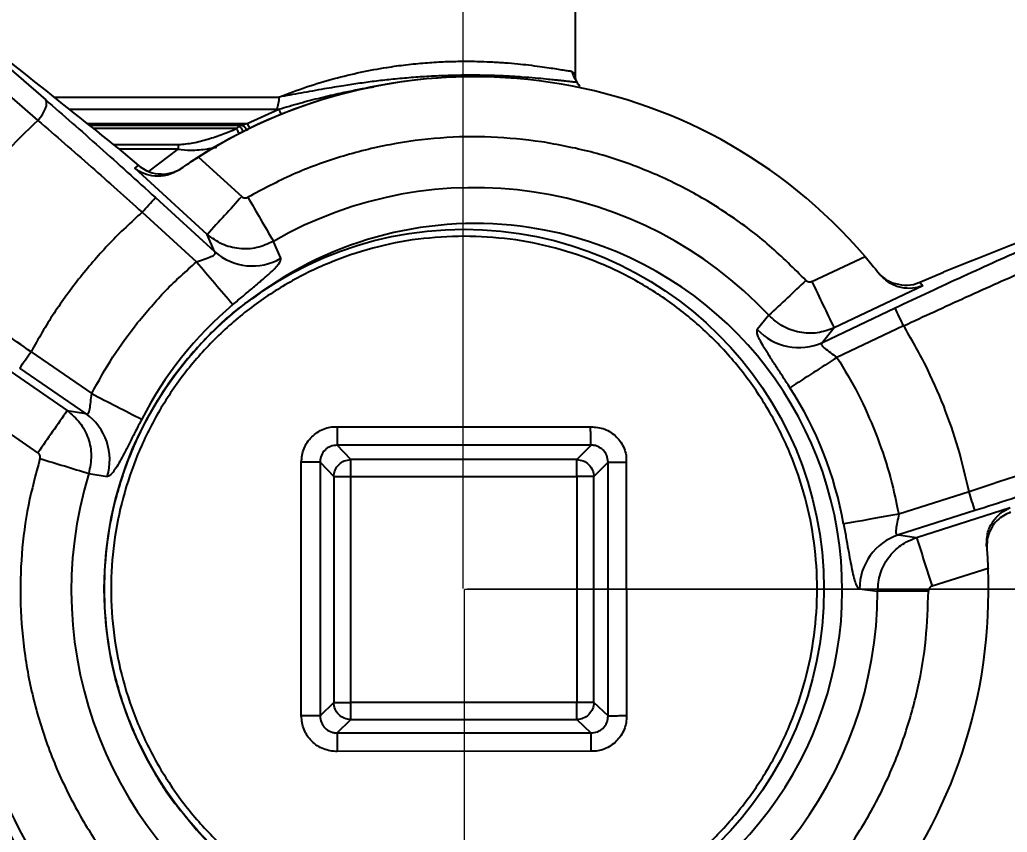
# Model space of a CAD drawing. Header units: millimetres. Extents: x 2126 to 3741, y 477 to 1658.
# Drawn here: x 2466 to 2610.1, y 854 to 972.7 of the extents above; entities that cross this region are included whole.
import ezdxf

# ---------------------------------------------------------------- set-up
doc = ezdxf.new("R2010")
doc.units = ezdxf.units.MM
doc.layers.add('AM_5', color=3, linetype='Continuous', lineweight=25)
doc.styles.add('SLDTEXTSTYLE1', font='txt.shx', dxfattribs={"width": 0.7, "bigfont": 'gbcbig.shx'})
doc.dimstyles.new('SLDDIMSTYLE12$0', dxfattribs={"dimtxt": 12, "dimasz": 10, "dimexe": 0, "dimexo": 0.0625, "dimgap": 0.875, "dimtad": 1, "dimdec": 1, "dimlfac": 1.8, "dimrnd": 1e-09, "dimzin": 12, "dimdsep": 46, "dimtxsty": 'SLDTEXTSTYLE1', "dimcen": 0.09, "dimdle": 8.16, "dimclrd": 3, "dimclre": 3, "dimadec": 0, "dimazin": 3, "dimtfac": 1, "dimtdec": 1, "dimtofl": 0, "dimtmove": 0, "dimatfit": 3, "dimfxl": 0, "dimfrac": 2, "dimtolj": 1, "dimlwd": 5, "dimlwe": 5, "dimarcsym": 0})
doc.dimstyles.new('SLDDIMSTYLE12$3', dxfattribs={"dimtxt": 12, "dimasz": 10, "dimexe": 0, "dimexo": 0.0625, "dimgap": 0.875, "dimtad": 1, "dimdec": 1, "dimlfac": 1.8, "dimrnd": 1e-09, "dimzin": 12, "dimdsep": 46, "dimtxsty": 'SLDTEXTSTYLE1', "dimcen": 0.09, "dimdle": 8.16, "dimclrd": 3, "dimclre": 3, "dimadec": 0, "dimazin": 3, "dimtfac": 1, "dimtdec": 1, "dimtofl": 0, "dimtmove": 0, "dimatfit": 3, "dimfxl": 0, "dimfrac": 2, "dimtolj": 1, "dimlwd": 5, "dimlwe": 5, "dimarcsym": 0})

# ---------------------------------------------------------------- blocks, each defined once
blk = doc.blocks.new('*D21')
at = {"layer": 'AM_5', "color": 3, "linetype": 'Continuous', "lineweight": 5, "transparency": 16777216}
for p, q in [((2565.39, 1012.33), (2715.21, 1012.33)), ((2715.21, 899.55), (2715.21, 1002.33))]:
    blk.add_line(p, q, dxfattribs=at)
at = {"layer": 'AM_5', "color": 3, "lineweight": 5, "transparency": 16777216}
blk.add_line((2530.93, 889.55), (2715.21, 889.55), dxfattribs=at)
at = {"layer": 'AM_5', "color": 3, "transparency": 16777216}
for points in [[(2713.55, 1002.33), (2716.88, 1002.33), (2715.21, 1012.33)], [(2713.55, 899.55), (2716.88, 899.55), (2715.21, 889.55)]]:
    blk.add_solid(points, dxfattribs=at)
at = {"layer": 'Defpoints', "color": 0, "transparency": 16777216}
for p in [(2565.33, 1012.33), (2715.21, 1012.33), (2530.86, 889.55)]:
    blk.add_point(p, dxfattribs=at)
at = {"layer": 'AM_5', "color": 0, "transparency": 16777216, "insert": (2708.34, 950.94), "char_height": 12, "attachment_point": 5, "rotation": 90, "style": 'SLDTEXTSTYLE1'}
blk.add_mtext('\\A1;123', dxfattribs=at)
blk = doc.blocks.new('*D22')
at = {"layer": 'AM_5', "color": 3, "lineweight": 5, "transparency": 16777216}
blk.add_line((2531.36, 889.57), (2714.46, 889.57), dxfattribs=at)
at = {"layer": 'AM_5', "color": 3, "linetype": 'Continuous', "lineweight": 5, "transparency": 16777216}
for p, q in [((2714.46, 879.57), (2714.46, 722.33)), ((2605.16, 712.33), (2714.46, 712.33))]:
    blk.add_line(p, q, dxfattribs=at)
at = {"layer": 'AM_5', "color": 3, "transparency": 16777216}
for points in [[(2712.8, 879.57), (2716.13, 879.57), (2714.46, 889.57)], [(2712.8, 722.33), (2716.13, 722.33), (2714.46, 712.33)]]:
    blk.add_solid(points, dxfattribs=at)
at = {"layer": 'Defpoints', "color": 0, "transparency": 16777216}
for p in [(2531.3, 889.57), (2605.1, 712.33), (2714.46, 712.33)]:
    blk.add_point(p, dxfattribs=at)
at = {"layer": 'AM_5', "color": 0, "transparency": 16777216, "insert": (2707.59, 800.95), "char_height": 12, "attachment_point": 5, "rotation": 90, "style": 'SLDTEXTSTYLE1'}
blk.add_mtext('\\A1;178', dxfattribs=at)
blk = doc.blocks.new('*D12')
at = {"layer": 'AM_5', "color": 3, "linetype": 'Continuous', "lineweight": 5, "transparency": 16777216}
for p, q in [((2530.86, 889.49), (2530.86, 565.11)), ((2638.31, 565.11), (2540.86, 565.11))]:
    blk.add_line(p, q, dxfattribs=at)
at = {"layer": 'AM_5', "color": 3, "lineweight": 5, "transparency": 16777216}
blk.add_line((2648.31, 596.36), (2648.31, 565.11), dxfattribs=at)
at = {"layer": 'AM_5', "color": 3, "transparency": 16777216}
for points in [[(2540.86, 566.78), (2540.86, 563.44), (2530.86, 565.11)], [(2638.31, 566.78), (2638.31, 563.44), (2648.31, 565.11)]]:
    blk.add_solid(points, dxfattribs=at)
at = {"layer": 'Defpoints', "color": 0, "transparency": 16777216}
for p in [(2530.86, 889.55), (2648.31, 596.42), (2530.86, 565.11)]:
    blk.add_point(p, dxfattribs=at)
at = {"layer": 'AM_5', "color": 0, "transparency": 16777216, "insert": (2589.58, 571.98), "char_height": 12, "attachment_point": 5, "style": 'SLDTEXTSTYLE1'}
blk.add_mtext('\\A1;115', dxfattribs=at)
blk = doc.blocks.new('*D25')
at = {"layer": 'AM_5', "color": 3, "linetype": 'Continuous', "lineweight": 5, "transparency": 16777216}
for p, q in [((2289.11, 935.38), (2289.11, 1077.63)), ((2520.73, 1077.63), (2299.11, 1077.63))]:
    blk.add_line(p, q, dxfattribs=at)
at = {"layer": 'AM_5', "color": 3, "lineweight": 5, "transparency": 16777216}
blk.add_line((2530.73, 889.63), (2530.73, 1077.63), dxfattribs=at)
at = {"layer": 'AM_5', "color": 3, "transparency": 16777216}
for points in [[(2299.11, 1079.29), (2299.11, 1075.96), (2289.11, 1077.63)], [(2520.73, 1079.29), (2520.73, 1075.96), (2530.73, 1077.63)]]:
    blk.add_solid(points, dxfattribs=at)
at = {"layer": 'Defpoints', "color": 0, "transparency": 16777216}
for p in [(2289.11, 1077.63), (2289.11, 935.32), (2530.73, 889.57)]:
    blk.add_point(p, dxfattribs=at)
at = {"layer": 'AM_5', "color": 0, "transparency": 16777216, "insert": (2356.4, 1084.5), "char_height": 12, "attachment_point": 5, "style": 'SLDTEXTSTYLE1'}
blk.add_mtext('\\A1;245', dxfattribs=at)
blk = doc.blocks.new('*D7')
at = {"layer": 'AM_5', "color": 3, "lineweight": 5, "transparency": 16777216}
for p, q in [((2601.23, 822.26), (2601.41, 822.26)), ((2601.32, 822.17), (2601.32, 822.35))]:
    blk.add_line(p, q, dxfattribs=at)
at = {"layer": 'AM_5', "color": 3, "linetype": 'Continuous', "lineweight": 5, "transparency": 16777216}
blk.add_line((2699.57, 743.14), (2667.52, 768.95), dxfattribs=at)
at = {"layer": 'AM_5', "color": 3, "lineweight": 5, "transparency": 16777216}
blk.add_arc((2601.32, 822.26), 75, 321.1543, 10.5008, dxfattribs=at)
at = {"layer": 'AM_5', "color": 3, "transparency": 16777216}
blk.add_solid([(2668.56, 770.24), (2666.47, 767.65), (2659.73, 775.22)], dxfattribs=at)
at = {"layer": 'Defpoints', "color": 0, "transparency": 16777216}
for p in [(2542.9, 869.3), (2659.73, 775.22)]:
    blk.add_point(p, dxfattribs=at)
at = {"layer": 'AM_5', "color": 0, "transparency": 16777216, "insert": (2691.75, 758.26), "char_height": 12, "attachment_point": 5, "rotation": 321.1543, "style": 'SLDTEXTSTYLE1'}
blk.add_mtext('\\A1;%%C420', dxfattribs=at)

msp = doc.modelspace()

# ---------------------------------------------------------------- linework, layer by layer
at = {"color": 7, "linetype": 'Continuous', "lineweight": 25}
for p, q in [((2450.584, 977.636), (2469.821, 960.95)), ((2449.517, 974.615), (2468.679, 957.959)), ((2547.097, 964.354), (2547.097, 974.501)), ((2547.405, 963.418), (2547.412, 963.331)), ((2547.412, 963.331), (2547.422, 963.208)), ((2547.632, 963.118), (2547.526, 963.126)), ((2499.196, 957.516), (2503.856, 959.598)), ((2503.526, 959.597), (2503.856, 959.598)), ((2497.666, 956.766), (2498.05, 957.068)), ((2498.05, 957.068), (2498.331, 957.266)), ((2499.163, 957.507), (2499.196, 957.516)), ((2499.166, 957.516), (2499.196, 957.516)), ((2480.494, 953.793), (2483.355, 951.35)), ((2484.907, 950.529), (2489.125, 953.78)), ((2492.108, 952.61), (2498.434, 946.838)), ((2482.825, 950.962), (2483.355, 951.35)), ((2493.403, 941.308), (2482.825, 950.962)), ((2489.686, 951.011), (2489.379, 950.788)), ((2487.141, 950.12), (2487.894, 950.231)), ((2487.894, 950.231), (2487.898, 950.234)), ((2485.828, 946.692), (2494.471, 938.804)), ((2483.888, 944.56), (2491.835, 937.308)), ((2494.471, 938.804), (2493.403, 941.308)), ((2530.996, 942.054), (2530.988, 942.055)), ((2504.146, 937.828), (2503.042, 940.301)), ((2581.61, 934.415), (2589.349, 938.089)), ((2597.337, 934.327), (2600.789, 935.824)), ((2597.776, 933.795), (2584.835, 927.652)), ((2592.657, 934.589), (2592.66, 934.586)), ((2592.66, 934.586), (2593.349, 934.259)), ((2597.337, 934.327), (2597.776, 933.795)), ((2575.32, 929.506), (2573.621, 927.452)), ((2583.161, 925.558), (2593.732, 930.575)), ((2594.976, 927.968), (2585.257, 923.355)), ((2584.835, 927.652), (2583.161, 925.558)), ((2461.17, 923.732), (2472.957, 915.599)), ((2467.682, 924.182), (2476.537, 918.072)), ((2475.668, 915.161), (2466.038, 921.807)), ((2472.957, 915.599), (2475.668, 915.161)), ((2468.689, 909.437), (2461.642, 914.301)), ((2512.338, 913.209), (2549.311, 913.244)), ((2514.335, 908.438), (2512.343, 910.548)), ((2549.377, 910.548), (2512.343, 910.548)), ((2549.377, 910.548), (2547.31, 908.438)), ((2507.116, 871.032), (2507.116, 908.057)), ((2509.859, 908.057), (2511.846, 905.951)), ((2509.859, 908.057), (2509.859, 871.032)), ((2547.31, 908.438), (2514.335, 908.438)), ((2549.797, 905.951), (2551.864, 908.062)), ((2551.864, 871.028), (2551.864, 908.062)), ((2554.527, 908.062), (2554.54, 871.091)), ((2476.107, 906.433), (2478.796, 905.953)), ((2511.846, 905.951), (2511.846, 872.976)), ((2514.34, 872.976), (2514.34, 905.951)), ((2514.34, 905.951), (2547.315, 905.951)), ((2547.315, 905.951), (2547.315, 872.976)), ((2549.797, 872.976), (2549.797, 905.951)), ((2604.52, 903.745), (2594.267, 900.488)), ((2605.388, 900.994), (2594.235, 897.453)), ((2596.877, 897.09), (2610.531, 901.426)), ((2607.464, 897.78), (2607.193, 896.89)), ((2594.235, 897.453), (2596.877, 897.09)), ((2607.193, 896.885), (2607.101, 895.436)), ((2607.193, 896.89), (2607.193, 896.885)), ((2607.293, 892.549), (2599.128, 889.955)), ((2588.551, 889.561), (2591.183, 889.245)), ((2511.846, 872.976), (2509.859, 871.032)), ((2547.315, 872.976), (2514.34, 872.976)), ((2551.864, 871.028), (2549.797, 872.976)), ((2512.347, 868.543), (2514.335, 870.487)), ((2514.335, 870.487), (2547.31, 870.487)), ((2547.31, 870.487), (2549.373, 868.543)), ((2512.347, 868.543), (2549.373, 868.543)), ((2549.367, 865.881), (2512.342, 865.806))]:
    msp.add_line(p, q, dxfattribs=at)
at = {"color": 7, "linetype": 'Continuous', "lineweight": 25, "flags": 128}
for points in [[(2468.679, 957.959), (2469.035, 958.389), (2469.348, 958.834), (2469.606, 959.28), (2469.799, 959.708), (2469.92, 960.103), (2469.964, 960.45), (2469.931, 960.736), (2469.821, 960.95)], [(2471.004, 961.364), (2474.009, 961.364), (2479.142, 961.364), (2484.242, 961.364), (2489.285, 961.364), (2494.247, 961.364), (2499.105, 961.364), (2503.836, 961.364)], [(2473.224, 959.597), (2473.232, 959.597), (2478.444, 959.597), (2483.624, 959.597), (2488.748, 959.597), (2493.789, 959.597), (2498.724, 959.597), (2503.526, 959.597)], [(2475.838, 957.516), (2479.43, 957.516), (2484.482, 957.516), (2489.471, 957.516), (2494.375, 957.516), (2499.166, 957.516)], [(2476.151, 957.266), (2478.879, 957.266), (2483.852, 957.266), (2488.768, 957.266), (2493.602, 957.266), (2498.331, 957.266)], [(2497.666, 956.766), (2492.774, 956.766), (2487.772, 956.766), (2482.687, 956.766), (2477.546, 956.766), (2476.77, 956.766)], [(2479.709, 954.434), (2484.265, 954.434), (2489.198, 954.434)], [(2489.125, 953.78), (2484.214, 953.78), (2480.52, 953.78)], [(2509.859, 908.057), (2509.763, 908.057), (2509.578, 908.057), (2509.31, 908.057), (2508.967, 908.057), (2508.562, 908.057), (2508.108, 908.057), (2507.621, 908.057), (2507.116, 908.057)], [(2511.846, 905.951), (2511.933, 905.951), (2512.102, 905.951), (2512.346, 905.951), (2512.657, 905.951), (2513.026, 905.951), (2513.438, 905.951), (2513.881, 905.951), (2514.34, 905.951)], [(2549.797, 905.951), (2549.709, 905.951), (2549.54, 905.951), (2549.297, 905.951), (2548.987, 905.951), (2548.621, 905.951), (2548.211, 905.951), (2547.771, 905.951), (2547.315, 905.951)], [(2594.267, 900.488), (2592.821, 900.227), (2591.421, 899.975), (2590.113, 899.738), (2588.938, 899.526), (2587.934, 899.344), (2587.132, 899.199), (2586.559, 899.095), (2586.232, 899.036)], [(2598.597, 889.234), (2597.262, 889.236), (2595.971, 889.238), (2594.764, 889.24), (2593.68, 889.241), (2592.753, 889.243), (2592.014, 889.244), (2591.485, 889.245), (2591.183, 889.245)], [(2511.846, 872.976), (2511.933, 872.976), (2512.102, 872.976), (2512.346, 872.976), (2512.657, 872.976), (2513.026, 872.976), (2513.438, 872.976), (2513.881, 872.976), (2514.34, 872.976)], [(2549.797, 872.976), (2549.709, 872.976), (2549.54, 872.976), (2549.297, 872.976), (2548.987, 872.976), (2548.621, 872.976), (2548.211, 872.976), (2547.771, 872.976), (2547.315, 872.976)], [(2509.859, 871.032), (2509.763, 871.032), (2509.578, 871.032), (2509.31, 871.032), (2508.967, 871.032), (2508.562, 871.032), (2508.108, 871.032), (2507.621, 871.032), (2507.116, 871.032)]]:
    msp.add_lwpolyline(points, dxfattribs=at)
at = {"color": 7, "linetype": 'Continuous', "lineweight": 25}
msp.add_circle((2530.863, 889.555), 52.5, dxfattribs=at)
for centre, radius, start, end in [((2532.35, 889.329), 75, 89.85416, 124.67082), ((2532.363, 889.329), 75, 40.5515, 122.46111), ((2533.148, 970.634), 31.302, 200.645, 202.15846), ((2532.431, 889.329), 93.672, 132.88982, 150.12065), ((2498.106, 957.913), 1.132, 338.96163, 339.4452), ((2532.374, 889.329), 58.809, 43.09211, 119.9183), ((2100.166, 1295.735), 520.16, 317.53594, 317.85337), ((3493.982, 36.143), 1349.252, 137.54871, 137.866183), ((3681.191, 1625.08), 1362.702, 209.853963, 210.166528), ((2532.454, 889.329), 53.574, 218.26934, 81.50515), ((2532.454, 889.329), 53.574, 81.50512, 126.90515), ((2499.981, 944.978), 8.275, 228.25455, 300.22182), ((3795.833, 2038.183), 1706.557, 220.172067, 220.447019), ((3746.525, -313.793), 1708.073, 133.040922, 133.289717), ((3590.537, 1411.322), 1115.963, 205.299462, 205.684155), ((2532.437, 889.329), 54.664, 130.22866, 152.78205), ((2206.094, 744.043), 430.183, 25.31225, 25.69693), ((2579.696, 933.076), 8.279, 222.79782, 294.74766), ((2079.485, 1191.168), 471.146, 325.13015, 325.48148), ((3866.504, -1069.234), 2368.967, 122.741266, 122.938789), ((3786.632, 3461.593), 2861.092, 242.748286, 242.912361), ((2532.437, 889.329), 54.664, 10.22856, 32.78193), ((3475.844, 216.428), 1222.547, 145.11742, 145.46867), ((2470.889, 908.402), 8.278, 342.79245, 54.73438), ((2532.363, 889.329), 75, 160.55137, 242.45778), ((3663.258, 4832.227), 4101.365, 253.070862, 253.174801), ((2148.804, 906.49), 365.536, 359.91553, 0.30529), ((2181.779, 906.49), 365.536, 359.91553, 0.30529), ((2532.374, 889.329), 58.81, 163.09221, 239.91815), ((2218.324, 780.471), 405.394, 17.29542, 17.70302), ((2596.828, 889.592), 8.277, 108.25, 180.21482), ((3601.091, 1210.027), 1051.844, 197.308245, 197.715785), ((2532.363, 889.329), 75, 280.54851, 2.46086), ((2532.374, 889.329), 58.809, 283.09228, 359.91829), ((2154.553, 872.431), 359.787, 359.69056, 0.08686), ((2187.528, 872.431), 359.787, 359.69056, 0.08686), ((2908.108, 866.406), 395.766, 179.69056, 180.08686)]:
    msp.add_arc(centre, radius, start, end, dxfattribs=at)
for points, knots in [([(2533.623, 1059.632), (2532.631, 1059.648), (2529.192, 1059.704), (2523.303, 1059.467), (2515.969, 1058.929), (2508.651, 1058.052), (2501.364, 1056.863), (2494.121, 1055.355), (2486.937, 1053.53), (2479.824, 1051.389), (2472.796, 1048.935), (2465.868, 1046.171), (2459.051, 1043.098), (2452.361, 1039.721), (2445.809, 1036.043), (2439.409, 1032.069), (2433.174, 1027.804), (2427.115, 1023.253), (2421.247, 1018.421), (2415.581, 1013.314), (2410.128, 1007.938), (2405.081, 1002.491), (2400.428, 997.018), (2396.159, 991.559), (2392.117, 985.934), (2388.308, 980.153), (2384.74, 974.225), (2381.418, 968.163), (2378.348, 961.977), (2375.534, 955.681), (2372.982, 949.287), (2370.696, 942.812), (2368.68, 936.274), (2366.937, 929.699), (2365.473, 923.126), (2364.291, 916.632), (2363.394, 910.343), (2362.81, 904.819), (2362.444, 899.936), (2362.197, 895.112), (2362.155, 891.698), (2362.131, 889.762)], [0, 0, 0, 0, 0.01109766, 0.03845632, 0.06586598, 0.09332727, 0.12084104, 0.14840835, 0.17603052, 0.20370911, 0.23144601, 0.25924341, 0.28710389, 0.31503048, 0.34302669, 0.37109662, 0.39924508, 0.42747773, 0.45580122, 0.48422349, 0.51275401, 0.54140426, 0.56723687, 0.59306169, 0.61887522, 0.6446752, 0.67045871, 0.69622182, 0.72195917, 0.74766321, 0.77332291, 0.7989215, 0.8244321, 0.84980864, 0.87496476, 0.89971751, 0.9236002, 0.94599323, 0.96181736, 0.97835234, 1, 1, 1, 1]), ([(2362.131, 889.762), (2362.156, 887.202), (2362.191, 883.621), (2362.47, 878.352), (2362.805, 873.888), (2363.371, 868.571), (2364.144, 863.002), (2365.154, 857.189), (2366.41, 851.218), (2367.921, 845.142), (2369.691, 839.004), (2371.726, 832.839), (2374.025, 826.675), (2376.59, 820.538), (2379.421, 814.45), (2382.515, 808.431), (2385.869, 802.498), (2389.481, 796.669), (2393.347, 790.959), (2397.461, 785.383), (2401.818, 779.956), (2406.412, 774.69), (2411.237, 769.599), (2416.285, 764.694), (2421.548, 759.987), (2427.018, 755.49), (2432.686, 751.211), (2438.543, 747.163), (2444.58, 743.353), (2450.785, 739.791), (2457.15, 736.486), (2463.663, 733.445), (2470.312, 730.676), (2477.086, 728.186), (2483.974, 725.98), (2490.963, 724.066), (2498.04, 722.447), (2505.194, 721.129), (2512.411, 720.116), (2519.678, 719.412), (2526.982, 719.019), (2534.31, 718.94), (2541.648, 719.177), (2548.983, 719.731), (2556.301, 720.604), (2563.588, 721.794), (2570.83, 723.302), (2578.015, 725.127), (2585.128, 727.267), (2592.155, 729.721), (2599.084, 732.486), (2605.9, 735.559), (2612.591, 738.936), (2619.143, 742.614), (2625.543, 746.587), (2631.778, 750.852), (2637.836, 755.403), (2643.704, 760.235), (2649.371, 765.342), (2654.823, 770.719), (2659.871, 776.166), (2664.523, 781.639), (2668.793, 787.097), (2672.835, 792.722), (2676.643, 798.504), (2680.212, 804.431), (2683.534, 810.494), (2686.604, 816.679), (2689.417, 822.976), (2691.969, 829.37), (2694.255, 835.845), (2696.272, 842.383), (2698.014, 848.957), (2699.479, 855.53), (2700.661, 862.024), (2701.558, 868.314), (2702.141, 873.837), (2702.509, 878.72), (2702.748, 883.544), (2702.866, 889.519), (2702.755, 895.035), (2702.483, 900.305), (2702.146, 904.769), (2701.581, 910.085), (2700.808, 915.654), (2699.798, 921.468), (2698.541, 927.439), (2697.031, 933.515), (2695.26, 939.653), (2693.226, 945.818), (2690.926, 951.982), (2688.361, 958.118), (2685.531, 964.207), (2682.437, 970.226), (2679.082, 976.159), (2675.47, 981.988), (2671.605, 987.698), (2667.491, 993.273), (2663.133, 998.701), (2658.539, 1003.966), (2653.715, 1009.058), (2648.667, 1013.962), (2643.404, 1018.669), (2637.934, 1023.167), (2632.266, 1027.445), (2626.409, 1031.494), (2620.372, 1035.304), (2614.166, 1038.865), (2607.801, 1042.17), (2601.289, 1045.213), (2594.638, 1047.975), (2588.356, 1050.312), (2584.251, 1051.59), (2582.442, 1052.154)], [0, 0, 0, 0, 0.01020738, 0.01427401, 0.02103699, 0.02805607, 0.03558666, 0.0434511, 0.05157826, 0.05991132, 0.06840986, 0.07704394, 0.08579098, 0.09463359, 0.10355821, 0.11255405, 0.12161242, 0.13072624, 0.1398897, 0.14909794, 0.15834689, 0.16763314, 0.17695375, 0.18630622, 0.19568842, 0.20509849, 0.21453484, 0.22399606, 0.23348097, 0.24298851, 0.25251779, 0.26206801, 0.27163852, 0.28122873, 0.29083816, 0.30046642, 0.31011319, 0.31977821, 0.32946132, 0.33916239, 0.34888138, 0.35861831, 0.36837328, 0.37814642, 0.38793798, 0.39774825, 0.40757761, 0.41742653, 0.42729557, 0.4371854, 0.4470968, 0.45703069, 0.46698816, 0.47697044, 0.48697902, 0.49701559, 0.50708218, 0.51718117, 0.52731537, 0.53748817, 0.54770366, 0.5569145, 0.56612256, 0.57532659, 0.5845258, 0.59371913, 0.60290519, 0.61208206, 0.62124705, 0.63039624, 0.63952364, 0.64861966, 0.65766788, 0.66663751, 0.67546331, 0.68397889, 0.69196332, 0.69760555, 0.70350123, 0.71121989, 0.72142727, 0.72549391, 0.73225688, 0.73927596, 0.74680655, 0.754671, 0.76279816, 0.77113122, 0.77962976, 0.78826384, 0.79701087, 0.80585349, 0.81477811, 0.82377394, 0.83283231, 0.84194614, 0.85110959, 0.86031783, 0.86956679, 0.87885303, 0.88817364, 0.89752611, 0.90690831, 0.91631839, 0.92575473, 0.93521596, 0.94470086, 0.95420841, 0.96373768, 0.97328791, 0.98285841, 0.99244862, 1, 1, 1, 1]), ([(2428.539, 997.913), (2429.539, 998.874), (2432.132, 1001.363), (2436.545, 1005.144), (2441.748, 1009.276), (2447.153, 1013.176), (2452.74, 1016.846), (2458.501, 1020.273), (2464.424, 1023.447), (2470.5, 1026.361), (2476.714, 1029.005), (2483.057, 1031.373), (2489.514, 1033.458), (2496.073, 1035.253), (2502.721, 1036.753), (2509.445, 1037.952), (2516.231, 1038.846), (2523.065, 1039.431), (2529.933, 1039.705), (2536.82, 1039.664), (2543.713, 1039.306), (2550.597, 1038.631), (2557.457, 1037.638), (2564.279, 1036.326), (2571.048, 1034.697), (2577.75, 1032.752), (2584.369, 1030.492), (2590.893, 1027.92), (2597.306, 1025.039), (2603.593, 1021.852), (2609.742, 1018.365), (2615.738, 1014.58), (2621.567, 1010.503), (2627.216, 1006.14), (2632.672, 1001.496), (2637.921, 996.577), (2642.777, 991.568), (2647.249, 986.513), (2651.347, 981.455), (2655.223, 976.228), (2658.854, 970.834), (2661.652, 966.358), (2663.148, 963.634), (2663.602, 962.808)], [0, 0, 0, 0, 0.0151775, 0.0393292, 0.0635604, 0.0878663, 0.1122429, 0.1366868, 0.161195, 0.1857649, 0.2103945, 0.2350819, 0.2598255, 0.2846241, 0.3094766, 0.3343824, 0.3593409, 0.3843518, 0.409415, 0.4345306, 0.4596989, 0.4849206, 0.5101965, 0.5355275, 0.5609152, 0.5863611, 0.6118672, 0.6374358, 0.6630699, 0.6887726, 0.714548, 0.7404006, 0.7663359, 0.7923603, 0.8184816, 0.8447092, 0.8710544, 0.8948026, 0.918543, 0.942272, 0.9659875, 0.9896862, 1, 1, 1, 1]), ([(2450.75, 977.521), (2456.286, 973.105), (2466.171, 965.219), (2476.118, 957.284), (2480.494, 953.793)], [0, 0, 0, 0, 0.56000043, 1, 1, 1, 1]), ([(2503.836, 961.364), (2505.182, 961.875), (2507.903, 962.906), (2511.892, 964.086), (2515.818, 965.031), (2519.307, 965.672), (2522.442, 966.102), (2525.186, 966.372), (2527.81, 966.533), (2530.323, 966.6), (2532.632, 966.588), (2534.82, 966.51), (2536.824, 966.386), (2538.657, 966.226), (2540.368, 966.04), (2541.908, 965.842), (2543.266, 965.646), (2544.391, 965.47), (2545.319, 965.321), (2546.064, 965.202), (2546.4, 965.156), (2546.563, 965.134)], [0, 0, 0, 0, 0.061871, 0.1250645, 0.1864714, 0.2501378, 0.2985674, 0.3490617, 0.3985754, 0.4478077, 0.5000979, 0.5463983, 0.5979911, 0.6485796, 0.6949368, 0.750549, 0.802481, 0.8511011, 0.9012638, 0.9521004, 1, 1, 1, 1]), ([(2547.348, 963.515), (2547.293, 963.517), (2547.18, 963.523), (2546.937, 963.544), (2546.628, 963.573), (2546.245, 963.614), (2545.781, 963.664), (2545.23, 963.725), (2544.605, 963.793), (2543.821, 963.878), (2542.751, 963.989), (2541.245, 964.129), (2539.352, 964.28), (2537.15, 964.417), (2534.609, 964.519), (2531.743, 964.56), (2528.744, 964.515), (2525.884, 964.393), (2523.182, 964.211), (2520.61, 963.978), (2518.108, 963.699), (2515.714, 963.386), (2513.173, 963.009), (2510.306, 962.529), (2507.135, 961.951), (2504.911, 961.555), (2503.836, 961.364)], [0, 0, 0, 0, 0.0257976, 0.0525021, 0.0801114, 0.1086272, 0.1380565, 0.1683988, 0.199647, 0.2289254, 0.270324, 0.3238538, 0.3815482, 0.4374253, 0.4959393, 0.5596207, 0.6187306, 0.6691438, 0.7133369, 0.7562168, 0.7942673, 0.8305957, 0.8651667, 0.9070886, 0.9551301, 1, 1, 1, 1]), ([(2546.563, 965.134), (2546.643, 964.865), (2546.803, 964.325), (2547.103, 963.878), (2547.254, 963.652)], [0, 0, 0, 0, 0.4960276, 1, 1, 1, 1]), ([(2546.563, 965.134), (2546.728, 964.98), (2547.038, 964.691), (2547.07, 964.462), (2547.085, 964.354)], [0, 0, 0, 0, 0.5314607, 1, 1, 1, 1]), ([(2547.362, 963.507), (2547.29, 963.622), (2547.124, 963.889), (2547.107, 964.187), (2547.097, 964.356)], [0, 0, 0, 0, 0.4312617, 1, 1, 1, 1]), ([(2503.856, 959.598), (2504.884, 959.903), (2506.957, 960.516), (2509.935, 961.286), (2513.34, 962.066), (2515.948, 962.6), (2517.49, 962.827), (2517.692, 962.856)], [0, 0, 0, 0, 0.2086078, 0.4204927, 0.6329881, 0.9518433, 1, 1, 1, 1]), ([(2547.254, 963.652), (2547.269, 963.633), (2547.288, 963.606), (2547.321, 963.557), (2547.337, 963.532), (2547.345, 963.52), (2547.348, 963.515)], [0, 0, 0, 0, 0.6302652, 0.8372339, 0.9218731, 1, 1, 1, 1]), ([(2547.405, 963.418), (2547.396, 963.434), (2547.377, 963.467), (2547.358, 963.499), (2547.348, 963.515)], [0, 0, 0, 0, 0.5015917, 1, 1, 1, 1]), ([(2547.732, 962.895), (2547.712, 962.958), (2547.688, 963.034), (2547.546, 963.214), (2547.495, 963.281), (2547.462, 963.327), (2547.44, 963.36), (2547.421, 963.39), (2547.41, 963.409), (2547.405, 963.418)], [0, 0, 0, 0, 0.68680521, 0.84065517, 0.91063067, 0.9556871, 0.97981517, 0.98992374, 1, 1, 1, 1]), ([(2469.821, 960.95), (2471.102, 959.835), (2473.665, 957.603), (2477.663, 954.062), (2481.73, 950.419), (2484.459, 947.937), (2485.828, 946.692)], [0, 0, 0, 0, 0.2492462, 0.4987214, 0.7485201, 1, 1, 1, 1]), ([(2468.679, 957.959), (2469.971, 956.845), (2472.509, 954.657), (2476.394, 951.249), (2480.183, 947.89), (2482.67, 945.655), (2483.888, 944.56)], [0, 0, 0, 0, 0.2645644, 0.5194287, 0.7645782, 1, 1, 1, 1]), ([(2489.198, 954.434), (2489.913, 954.499), (2491.358, 954.63), (2493.502, 955.216), (2495.624, 955.89), (2496.986, 956.475), (2497.666, 956.766)], [0, 0, 0, 0, 0.2460614, 0.4971042, 0.7491953, 1, 1, 1, 1]), ([(2498.068, 955.981), (2498.056, 956.008), (2498.007, 956.12), (2497.907, 956.326), (2497.778, 956.576), (2497.703, 956.703), (2497.666, 956.766)], [0, 0, 0, 0, 0.0910511, 0.3846369, 0.6920356, 1, 1, 1, 1]), ([(2498.638, 956.317), (2498.624, 956.349), (2498.569, 956.479), (2498.433, 956.695), (2498.242, 956.933), (2498.114, 957.023), (2498.05, 957.068)], [0, 0, 0, 0, 0.0960601, 0.387253, 0.6940749, 1, 1, 1, 1]), ([(2498.331, 957.266), (2498.373, 957.279), (2498.468, 957.31), (2498.752, 957.394), (2498.988, 957.459), (2499.163, 957.507)], [0, 0, 0, 0, 0.1694804, 0.3880482, 1, 1, 1, 1]), ([(2498.331, 957.266), (2498.427, 957.245), (2498.62, 957.204), (2498.888, 957.004), (2499.081, 956.743), (2499.184, 956.545), (2499.201, 956.446), (2499.202, 956.444)], [0, 0, 0, 0, 0.2608226, 0.5230424, 0.7711913, 0.9942166, 1, 1, 1, 1]), ([(2499.196, 957.516), (2499.237, 957.45), (2499.317, 957.319), (2499.456, 957.058), (2499.557, 956.857), (2499.603, 956.754), (2499.61, 956.739)], [0, 0, 0, 0, 0.32229813, 0.64351646, 0.9486834, 1, 1, 1, 1]), ([(2542.145, 954.839), (2539.711, 955.123), (2534.824, 955.694), (2527.406, 955.51), (2520.022, 954.554), (2512.799, 952.746), (2505.826, 950.209), (2501.486, 947.892), (2499.324, 946.739)], [0, 0, 0, 0, 0.16544369, 0.33219497, 0.49999998, 0.6677943, 0.83455097, 1, 1, 1, 1]), ([(2489.125, 953.78), (2489.744, 953.701), (2491.16, 953.521), (2492.767, 953.711), (2493.757, 953.857), (2493.961, 953.89), (2494.018, 953.899), (2494.251, 953.939), (2494.514, 953.984), (2494.768, 954.048), (2494.811, 954.058)], [0, 0, 0, 0, 0.3288946, 0.7525279, 0.8319062, 0.8530514, 0.8608014, 0.8618411, 0.9770358, 1, 1, 1, 1]), ([(2580.73, 934.58), (2578.999, 936.315), (2575.525, 939.798), (2569.598, 944.263), (2563.218, 948.102), (2556.436, 951.174), (2549.396, 953.518), (2544.555, 954.4), (2542.145, 954.839)], [0, 0, 0, 0, 0.1654437, 0.332195, 0.5, 0.6677943, 0.834551, 1, 1, 1, 1]), ([(2489.379, 950.788), (2490.068, 951.262), (2490.951, 951.87), (2491.9, 952.477), (2492.108, 952.61)], [0, 0, 0, 0, 0.7808488, 1, 1, 1, 1]), ([(2489.379, 950.788), (2488.761, 950.459), (2487.526, 949.801), (2485.717, 949.753), (2484.107, 950.11), (2483.253, 950.678), (2482.825, 950.962)], [0, 0, 0, 0, 0.2499493, 0.4997481, 0.749457, 1, 1, 1, 1]), ([(2483.355, 951.35), (2483.986, 950.919), (2485.094, 950.163), (2486.525, 950.133), (2487.141, 950.12)], [0, 0, 0, 0, 0.5693211, 1, 1, 1, 1]), ([(2487.898, 950.234), (2488.368, 950.374), (2488.999, 950.561), (2489.546, 950.92), (2489.686, 951.011)], [0, 0, 0, 0, 0.744992, 1, 1, 1, 1]), ([(2636.352, 949.8), (2629.733, 947.199), (2617.913, 942.554), (2606.021, 937.88), (2600.789, 935.824)], [0, 0, 0, 0, 0.5600002, 1, 1, 1, 1]), ([(2498.434, 946.838), (2498.498, 946.79), (2498.626, 946.693), (2498.861, 946.632), (2499.105, 946.639), (2499.251, 946.705), (2499.324, 946.739)], [0, 0, 0, 0, 0.2501498, 0.4993715, 0.7492584, 1, 1, 1, 1]), ([(2503.042, 940.301), (2502.251, 939.939), (2500.668, 939.214), (2498.032, 939.128), (2495.478, 939.758), (2494.095, 940.791), (2493.403, 941.308)], [0, 0, 0, 0, 0.250367, 0.5005248, 0.7501034, 1, 1, 1, 1]), ([(2593.732, 930.575), (2595.406, 931.366), (2598.741, 932.943), (2603.699, 935.237), (2608.563, 937.455), (2611.672, 938.839), (2613.226, 939.531)], [0, 0, 0, 0, 0.2514799, 0.5012785, 0.7507527, 1, 1, 1, 1]), ([(2491.835, 937.308), (2492.217, 937.449), (2492.97, 937.725), (2493.814, 938.008), (2494.297, 938.237), (2494.525, 938.414), (2494.6, 938.607), (2494.515, 938.737), (2494.471, 938.804)], [0, 0, 0, 0, 0.2616178, 0.5161546, 0.6376198, 0.7555299, 0.8740541, 1, 1, 1, 1]), ([(2589.349, 938.089), (2589.919, 937.41), (2590.649, 936.541), (2591.29, 935.726), (2591.43, 935.547)], [0, 0, 0, 0, 0.7808005, 1, 1, 1, 1]), ([(2497.133, 931.063), (2497.63, 931.483), (2498.637, 932.333), (2499.702, 933.229), (2500.377, 933.799), (2500.771, 934.133), (2501.504, 934.757), (2502.415, 935.554), (2503.277, 936.375), (2504.074, 937.251), (2504.117, 937.598), (2504.146, 937.828)], [0, 0, 0, 0, 0.1235463, 0.2500747, 0.2792914, 0.3122334, 0.3634887, 0.4998737, 0.6231492, 0.7493974, 1, 1, 1, 1]), ([(2467.682, 924.182), (2466.341, 925.123), (2463.604, 927.043), (2459.48, 929.98), (2455.286, 933.002), (2452.586, 934.984), (2451.21, 935.994)], [0, 0, 0, 0, 0.2354209, 0.48057, 0.7354347, 1, 1, 1, 1]), ([(2591.174, 935.855), (2591.506, 935.494), (2591.952, 935.009), (2592.514, 934.674), (2592.657, 934.589)], [0, 0, 0, 0, 0.7449704, 1, 1, 1, 1]), ([(2597.776, 933.795), (2597.281, 933.649), (2596.293, 933.356), (2594.641, 933.486), (2592.919, 934.062), (2591.927, 935.052), (2591.43, 935.547)], [0, 0, 0, 0, 0.2505534, 0.5002592, 0.7500542, 1, 1, 1, 1]), ([(2594.976, 927.968), (2596.461, 928.66), (2599.493, 930.07), (2604.101, 932.174), (2608.819, 934.298), (2611.89, 935.648), (2613.454, 936.335)], [0, 0, 0, 0, 0.2354209, 0.48057, 0.7354347, 1, 1, 1, 1]), ([(2581.61, 934.415), (2581.535, 934.388), (2581.384, 934.332), (2581.141, 934.343), (2580.91, 934.42), (2580.79, 934.527), (2580.73, 934.58)], [0, 0, 0, 0, 0.25014978, 0.49937143, 0.74925837, 1, 1, 1, 1]), ([(2593.349, 934.259), (2593.939, 934.098), (2595.116, 933.776), (2596.471, 933.988), (2597.165, 934.26), (2597.337, 934.327)], [0, 0, 0, 0, 0.4303315, 0.858978, 1, 1, 1, 1]), ([(2500.301, 932.146), (2499.829, 931.838), (2497.437, 930.279), (2493.651, 926.747), (2489.077, 921.616), (2485.26, 915.877), (2482.211, 909.704), (2479.998, 903.181), (2478.654, 896.427), (2478.204, 889.555), (2478.654, 882.682), (2480, 875.93), (2482.203, 869.399), (2485.291, 863.258), (2488.071, 858.82), (2490.019, 856.653), (2490.436, 856.189)], [0, 0, 0, 0, 0.019687, 0.0995672, 0.1794473, 0.2593274, 0.3392075, 0.4190876, 0.4989678, 0.5788479, 0.658728, 0.7386081, 0.8184882, 0.8983683, 0.9782485, 1, 1, 1, 1]), ([(2584.835, 927.652), (2584.026, 927.361), (2582.405, 926.778), (2579.782, 926.917), (2577.28, 927.767), (2575.974, 928.925), (2575.32, 929.506)], [0, 0, 0, 0, 0.248705, 0.4981896, 0.7483774, 1, 1, 1, 1]), ([(2578.395, 918.926), (2578.042, 919.473), (2577.327, 920.581), (2576.31, 922.147), (2575.386, 923.576), (2574.624, 924.799), (2574.049, 925.808), (2573.534, 926.878), (2573.586, 927.223), (2573.621, 927.452)], [0, 0, 0, 0, 0.1235233, 0.2501507, 0.3747805, 0.5002123, 0.6235234, 0.7497125, 1, 1, 1, 1]), ([(2583.161, 925.558), (2583.101, 925.507), (2582.983, 925.407), (2583, 925.2), (2583.168, 924.964), (2583.565, 924.604), (2584.291, 924.086), (2584.932, 923.601), (2585.257, 923.355)], [0, 0, 0, 0, 0.1251651, 0.2440023, 0.362149, 0.4834229, 0.7377951, 1, 1, 1, 1]), ([(2475.668, 915.161), (2475.743, 915.134), (2475.89, 915.081), (2476.062, 915.198), (2476.184, 915.461), (2476.3, 915.984), (2476.386, 916.871), (2476.486, 917.668), (2476.537, 918.072)], [0, 0, 0, 0, 0.1251651, 0.2440023, 0.362149, 0.4834229, 0.7377951, 1, 1, 1, 1]), ([(2472.957, 915.599), (2473.613, 915.044), (2474.927, 913.932), (2476.118, 911.591), (2476.633, 909), (2476.282, 907.29), (2476.107, 906.433)], [0, 0, 0, 0, 0.248705, 0.4981896, 0.7483774, 1, 1, 1, 1]), ([(2483.826, 914.331), (2483.529, 913.752), (2482.927, 912.579), (2482.077, 910.916), (2481.298, 909.404), (2480.615, 908.135), (2480.024, 907.135), (2479.347, 906.158), (2479.016, 906.035), (2478.796, 905.953)], [0, 0, 0, 0, 0.1235233, 0.2501507, 0.3747805, 0.5002123, 0.6235234, 0.7497125, 1, 1, 1, 1]), ([(2507.116, 908.057), (2507.194, 908.74), (2507.349, 910.107), (2508.553, 911.85), (2509.994, 912.82), (2511.313, 913.228), (2511.999, 913.215), (2512.338, 913.209)], [0, 0, 0, 0, 0.2495155, 0.4993463, 0.7494031, 0.8758585, 1, 1, 1, 1]), ([(2512.338, 913.209), (2512.338, 912.889), (2512.338, 912.229), (2512.34, 911.372), (2512.341, 910.748), (2512.343, 910.613), (2512.343, 910.548)], [0, 0, 0, 0, 0.2426841, 0.5013251, 0.7592367, 1, 1, 1, 1]), ([(2549.377, 910.548), (2549.375, 910.615), (2549.372, 910.753), (2549.358, 911.36), (2549.341, 912.043), (2549.325, 912.677), (2549.316, 913.048), (2549.311, 913.244)], [0, 0, 0, 0, 0.2438999, 0.4992707, 0.7200727, 0.8527413, 1, 1, 1, 1]), ([(2549.311, 913.244), (2550.018, 913.187), (2551.412, 913.076), (2553.164, 911.84), (2554.132, 910.403), (2554.538, 909.086), (2554.531, 908.401), (2554.527, 908.062)], [0, 0, 0, 0, 0.2548061, 0.5030235, 0.7512335, 0.8766037, 1, 1, 1, 1]), ([(2512.343, 910.548), (2512.016, 910.516), (2511.523, 910.468), (2510.942, 910.152), (2510.442, 909.746), (2510.079, 909.194), (2509.883, 908.568), (2509.867, 908.23), (2509.859, 908.057)], [0, 0, 0, 0, 0.2493016, 0.375853, 0.5001539, 0.7402565, 0.8676627, 1, 1, 1, 1]), ([(2551.864, 908.062), (2551.832, 908.389), (2551.784, 908.882), (2551.47, 909.464), (2551.064, 909.965), (2550.513, 910.329), (2549.886, 910.524), (2549.549, 910.54), (2549.377, 910.548)], [0, 0, 0, 0, 0.2493138, 0.3761129, 0.5001652, 0.7410461, 0.8682365, 1, 1, 1, 1]), ([(2468.987, 908.593), (2469.003, 908.672), (2469.035, 908.829), (2468.987, 909.068), (2468.874, 909.283), (2468.751, 909.386), (2468.689, 909.437)], [0, 0, 0, 0, 0.2507416, 0.5006286, 0.7498502, 1, 1, 1, 1]), ([(2623.742, 910.225), (2622.129, 909.661), (2618.962, 908.555), (2614.063, 906.892), (2609.258, 905.289), (2606.078, 904.252), (2604.52, 903.745)], [0, 0, 0, 0, 0.2645644, 0.5194287, 0.7645782, 1, 1, 1, 1]), ([(2468.987, 908.593), (2468.374, 906.329), (2467.134, 901.75), (2466.21, 894.605), (2466.015, 887.238), (2466.674, 879.749), (2468.204, 872.276), (2470.597, 864.994), (2473.815, 858.035), (2477.793, 851.528), (2482.42, 845.602), (2487.588, 840.348), (2493.138, 835.754), (2497.168, 833.251), (2499.16, 832.014)], [0, 0, 0, 0, 0.079193, 0.1601594, 0.2427828, 0.3278545, 0.4136411, 0.5, 0.5863536, 0.6721403, 0.7572171, 0.8398354, 0.9208043, 1, 1, 1, 1]), ([(2625.754, 907.736), (2624.146, 907.183), (2620.927, 906.076), (2615.857, 904.382), (2610.666, 902.68), (2607.151, 901.557), (2605.388, 900.994)], [0, 0, 0, 0, 0.2492462, 0.4987214, 0.7485201, 1, 1, 1, 1]), ([(2594.267, 900.488), (2594.197, 900.088), (2594.06, 899.297), (2593.881, 898.424), (2593.836, 897.89), (2593.874, 897.603), (2594.002, 897.44), (2594.156, 897.448), (2594.235, 897.453)], [0, 0, 0, 0, 0.2616178, 0.5161546, 0.6376198, 0.7555299, 0.8740541, 1, 1, 1, 1]), ([(2607.082, 895.825), (2607.108, 896.526), (2607.158, 897.926), (2608.025, 899.519), (2609.146, 900.738), (2610.069, 901.196), (2610.531, 901.426)], [0, 0, 0, 0, 0.2499493, 0.4997481, 0.749457, 1, 1, 1, 1]), ([(2610.566, 900.758), (2609.888, 900.419), (2608.718, 899.834), (2607.811, 898.576), (2607.519, 897.906), (2607.464, 897.78)], [0, 0, 0, 0, 0.5280154, 0.9113192, 1, 1, 1, 1]), ([(2586.232, 899.036), (2586.346, 898.401), (2586.576, 897.116), (2586.892, 895.329), (2587.177, 893.726), (2587.454, 892.291), (2587.732, 891.081), (2588.01, 890.222), (2588.281, 889.684), (2588.459, 889.603), (2588.551, 889.561)], [0, 0, 0, 0, 0.1222892, 0.2475486, 0.3637592, 0.4805658, 0.6189284, 0.7530679, 0.8736947, 1, 1, 1, 1]), ([(2591.183, 889.245), (2591.265, 890.112), (2591.428, 891.845), (2592.672, 894.171), (2594.496, 896.068), (2596.083, 896.749), (2596.877, 897.09)], [0, 0, 0, 0, 0.2503671, 0.5005248, 0.7501034, 1, 1, 1, 1]), ([(2607.082, 895.825), (2607.147, 894.991), (2607.231, 893.921), (2607.282, 892.796), (2607.293, 892.549)], [0, 0, 0, 0, 0.7808444, 1, 1, 1, 1]), ([(2490.403, 745.032), (2489.341, 745.333), (2486.037, 746.269), (2480.585, 748.176), (2474.058, 750.734), (2467.646, 753.619), (2461.358, 756.804), (2455.21, 760.292), (2449.214, 764.077), (2443.385, 768.153), (2437.736, 772.516), (2432.28, 777.16), (2427.031, 782.079), (2422.174, 787.088), (2417.703, 792.143), (2413.604, 797.201), (2409.731, 802.43), (2406.089, 807.817), (2402.686, 813.353), (2399.527, 819.026), (2396.62, 824.823), (2393.97, 830.731), (2391.581, 836.734), (2389.458, 842.817), (2387.606, 848.956), (2386.028, 855.123), (2384.729, 861.268), (2383.717, 867.276), (2383.006, 872.843), (2382.56, 877.689), (2382.283, 882.159), (2382.145, 886.064), (2382.135, 888.663), (2382.131, 889.711)], [0, 0, 0, 0, 0.0170783, 0.0531439, 0.089298, 0.1255445, 0.1618882, 0.1983346, 0.2348901, 0.2715626, 0.3083611, 0.3452967, 0.3823824, 0.4196345, 0.4532144, 0.4867833, 0.5203362, 0.5538698, 0.5873798, 0.6208602, 0.654303, 0.6876965, 0.7210233, 0.7542563, 0.7873511, 0.8202281, 0.8527303, 0.8844984, 0.9144909, 0.939551, 0.9597807, 0.9837802, 1, 1, 1, 1]), ([(2682.82, 888.946), (2682.783, 886.545), (2682.731, 883.186), (2682.427, 878.244), (2682.07, 874.054), (2681.479, 869.067), (2680.679, 863.846), (2679.641, 858.4), (2678.358, 852.812), (2676.819, 847.133), (2675.021, 841.405), (2672.961, 835.661), (2670.637, 829.931), (2668.049, 824.239), (2665.199, 818.607), (2662.089, 813.055), (2658.723, 807.602), (2655.103, 802.265), (2651.236, 797.059), (2647.128, 792), (2642.783, 787.102), (2638.211, 782.379), (2633.417, 777.843), (2628.412, 773.507), (2623.203, 769.382), (2617.799, 765.48), (2612.212, 761.811), (2606.451, 758.384), (2600.527, 755.21), (2594.452, 752.296), (2588.237, 749.651), (2581.895, 747.283), (2575.438, 745.199), (2568.879, 743.404), (2562.23, 741.904), (2555.506, 740.706), (2548.721, 739.809), (2541.887, 739.233), (2535.82, 738.959), (2532.036, 739.011), (2530.543, 739.031)], [0, 0, 0, 0, 0.0302952, 0.0423856, 0.0624901, 0.08336, 0.1057536, 0.1291426, 0.1533151, 0.1781023, 0.2033838, 0.2290707, 0.2550958, 0.2814075, 0.3079654, 0.3347376, 0.3616982, 0.3888263, 0.4161047, 0.4435189, 0.4710571, 0.4987089, 0.526466, 0.5543209, 0.5822674, 0.6103001, 0.6384144, 0.6666062, 0.6948723, 0.7232096, 0.7516156, 0.7800883, 0.8086258, 0.8372268, 0.86589, 0.8946146, 0.9234, 0.9522458, 0.9811519, 1, 1, 1, 1]), ([(2547.364, 824.814), (2549.631, 825.415), (2554.216, 826.631), (2560.867, 829.403), (2567.344, 832.918), (2573.5, 837.233), (2579.207, 842.294), (2584.317, 848.008), (2588.734, 854.274), (2592.38, 860.973), (2595.199, 867.943), (2597.165, 875.045), (2598.369, 882.149), (2598.521, 886.89), (2598.597, 889.234)], [0, 0, 0, 0, 0.079193, 0.1601594, 0.2427828, 0.3278545, 0.4136411, 0.5, 0.5863536, 0.6721403, 0.7572171, 0.8398354, 0.9208043, 1, 1, 1, 1]), ([(2599.128, 889.955), (2599.054, 889.924), (2598.906, 889.862), (2598.736, 889.689), (2598.619, 889.474), (2598.604, 889.315), (2598.597, 889.234)], [0, 0, 0, 0, 0.2501498, 0.4993715, 0.7492584, 1, 1, 1, 1]), ([(2491.278, 823.821), (2489.818, 824.811), (2486.868, 826.811), (2482.727, 830.201), (2478.183, 834.455), (2473.498, 839.702), (2468.952, 845.983), (2465.097, 852.618), (2461.952, 859.558), (2459.453, 866.754), (2458.393, 871.725), (2457.862, 874.213)], [0, 0, 0, 0, 0.0810679, 0.1637641, 0.2484006, 0.3731554, 0.4979796, 0.6226942, 0.7483588, 0.8739858, 1, 1, 1, 1]), ([(2512.342, 865.806), (2511.658, 865.884), (2510.288, 866.04), (2508.556, 867.246), (2507.35, 868.977), (2507.194, 870.347), (2507.116, 871.032)], [0, 0, 0, 0, 0.2498541, 0.5000068, 0.7501542, 1, 1, 1, 1]), ([(2509.859, 871.032), (2509.891, 870.705), (2509.939, 870.211), (2510.255, 869.63), (2510.66, 869.129), (2511.212, 868.765), (2511.839, 868.568), (2512.176, 868.552), (2512.347, 868.543)], [0, 0, 0, 0, 0.2493148, 0.376036, 0.5001542, 0.7412291, 0.8683988, 1, 1, 1, 1]), ([(2554.54, 871.091), (2554.539, 870.726), (2554.538, 870.019), (2554.132, 868.682), (2553.16, 867.235), (2551.709, 866.267), (2550.392, 865.861), (2549.707, 865.875), (2549.367, 865.881)], [0, 0, 0, 0, 0.1326034, 0.256109, 0.503904, 0.7516959, 0.877002, 1, 1, 1, 1]), ([(2549.373, 868.543), (2549.7, 868.575), (2550.193, 868.623), (2550.775, 868.937), (2551.277, 869.342), (2551.643, 869.894), (2551.839, 870.521), (2551.855, 870.857), (2551.864, 871.028)], [0, 0, 0, 0, 0.2493268, 0.3762956, 0.5001656, 0.7420044, 0.8689622, 1, 1, 1, 1]), ([(2551.864, 871.028), (2551.928, 871.029), (2552.059, 871.031), (2552.652, 871.044), (2553.335, 871.061), (2553.975, 871.077), (2554.346, 871.086), (2554.54, 871.091)], [0, 0, 0, 0, 0.2386603, 0.491323, 0.7193143, 0.8531728, 1, 1, 1, 1])]:
    msp.add_open_spline(points, degree=3, knots=knots, dxfattribs=at)
for points in [[(2503.836, 961.364), (2503.833, 961.201), (2503.825, 960.873), (2503.761, 960.402), (2503.665, 959.964), (2503.573, 959.719), (2503.526, 959.597)], [(2489.198, 954.434), (2489.178, 954.339), (2489.139, 954.148), (2489.13, 953.902), (2489.125, 953.78)], [(2483.888, 944.56), (2482.281, 943.083), (2479.065, 940.129), (2476.272, 936.773), (2474.876, 935.095)], [(2530.865, 941.055), (2528.618, 940.97), (2524.124, 940.8), (2517.498, 939.432), (2511.1, 937.273), (2505.041, 934.282), (2499.424, 930.529), (2494.345, 926.075), (2489.89, 920.996), (2486.137, 915.378), (2483.149, 909.319), (2480.977, 902.922), (2479.659, 896.296), (2479.218, 889.555), (2479.659, 882.813), (2480.977, 876.187), (2483.149, 869.79), (2486.137, 863.731), (2489.89, 858.114), (2494.345, 853.035), (2499.424, 848.58), (2505.041, 844.828), (2511.1, 841.836), (2517.498, 839.678), (2524.124, 838.31), (2528.618, 838.14), (2530.865, 838.055)], [(2530.865, 838.055), (2533.112, 838.14), (2537.606, 838.31), (2544.232, 839.678), (2550.629, 841.836), (2556.688, 844.828), (2562.306, 848.58), (2567.385, 853.035), (2571.839, 858.114), (2575.593, 863.731), (2578.581, 869.79), (2580.752, 876.187), (2582.07, 882.813), (2582.512, 889.555), (2582.07, 896.296), (2580.752, 902.922), (2578.581, 909.319), (2575.593, 915.378), (2571.839, 920.996), (2567.385, 926.075), (2562.306, 930.529), (2556.688, 934.282), (2550.629, 937.273), (2544.232, 939.432), (2537.606, 940.8), (2533.112, 940.97), (2530.865, 941.055)], [(2483.236, 928.446), (2484.56, 930.029), (2487.208, 933.195), (2490.293, 935.937), (2491.835, 937.308)], [(2474.876, 935.095), (2473.555, 933.356), (2470.914, 929.879), (2468.759, 926.081), (2467.682, 924.182)], [(2476.537, 918.072), (2477.525, 919.884), (2479.503, 923.507), (2481.992, 926.799), (2483.236, 928.446)], [(2600.829, 916.282), (2599.984, 918.295), (2598.294, 922.321), (2596.082, 926.086), (2594.976, 927.968)], [(2585.257, 923.355), (2586.331, 921.593), (2588.481, 918.069), (2590.087, 914.267), (2590.891, 912.366)], [(2604.52, 903.745), (2604.045, 905.875), (2603.094, 910.137), (2601.584, 914.234), (2600.829, 916.282)], [(2590.891, 912.366), (2591.6, 910.428), (2593.018, 906.552), (2593.851, 902.51), (2594.267, 900.488)], [(2511.846, 905.951), (2511.887, 906.275), (2511.967, 906.922), (2512.544, 907.741), (2513.363, 908.317), (2514.011, 908.398), (2514.335, 908.438)], [(2547.31, 908.438), (2547.634, 908.397), (2548.281, 908.317), (2549.099, 907.74), (2549.676, 906.922), (2549.756, 906.275), (2549.797, 905.951)], [(2551.864, 908.062), (2551.932, 908.062), (2552.068, 908.062), (2552.693, 908.062), (2553.537, 908.062), (2554.197, 908.062), (2554.527, 908.062)], [(2514.335, 870.487), (2514.011, 870.527), (2513.363, 870.607), (2512.543, 871.184), (2511.966, 872.003), (2511.886, 872.652), (2511.846, 872.976)], [(2549.797, 872.976), (2549.756, 872.652), (2549.676, 872.004), (2549.1, 871.185), (2548.281, 870.608), (2547.634, 870.528), (2547.31, 870.487)], [(2549.373, 868.543), (2549.372, 868.477), (2549.371, 868.344), (2549.369, 867.72), (2549.368, 866.874), (2549.368, 866.212), (2549.367, 865.881)]]:
    msp.add_open_spline(points, degree=3, dxfattribs=at)

# ---------------------------------------------------------------- dimensions: what is measured, and where the dimension line sits
at = {"layer": 'AM_5'}
dim = msp.add_linear_dim(base=(2289.115, 1077.627), p1=(2530.727, 889.571), p2=(2289.115, 935.316), angle=0, text='245', dimstyle='SLDDIMSTYLE12$0', override={"dimlfac": 1}, dxfattribs=at)
dim.commit()
dim.dimension.update_dxf_attribs({"geometry": '*D25', "text_midpoint": (2356.397, 1077.627), "dimtype": 160})
for base, p1, p2, text, picture, middle in [((2715.213, 1012.329), (2530.863, 889.555), (2565.329, 1012.329), '123', '*D21', (2708.338, 950.942)), ((2714.462, 712.329), (2531.302, 889.57), (2605.097, 712.329), '178', '*D22', (2707.587, 800.949))]:
    dim = msp.add_linear_dim(base=base, p1=p1, p2=p2, angle=270, text=text, dimstyle='SLDDIMSTYLE12$0', override={"dimlfac": 1, "dimpost": ''}, dxfattribs=at)
    dim.commit()
    dim.dimension.update_dxf_attribs({"geometry": picture, "text_midpoint": middle})
dim = msp.add_linear_dim(base=(2530.863, 565.109), p1=(2648.306, 596.42), p2=(2530.863, 889.555), text='115', dimstyle='SLDDIMSTYLE12$0', override={"dimlfac": 1, "dimpost": ''}, dxfattribs=at)
dim.commit()
dim.dimension.update_dxf_attribs({"geometry": '*D12', "text_midpoint": (2589.585, 571.984)})
dim = msp.add_diameter_dim_2p(p1=(2542.904, 869.302), p2=(2659.73, 775.218), text='%%C420', dimstyle='SLDDIMSTYLE12$3', override={"dimlfac": 1, "dimpost": ''}, dxfattribs=at)
dim.commit()
dim.dimension.update_dxf_attribs({"geometry": '*D7', "text_midpoint": (2691.749, 758.259)})

doc.saveas('drawing.dxf')
